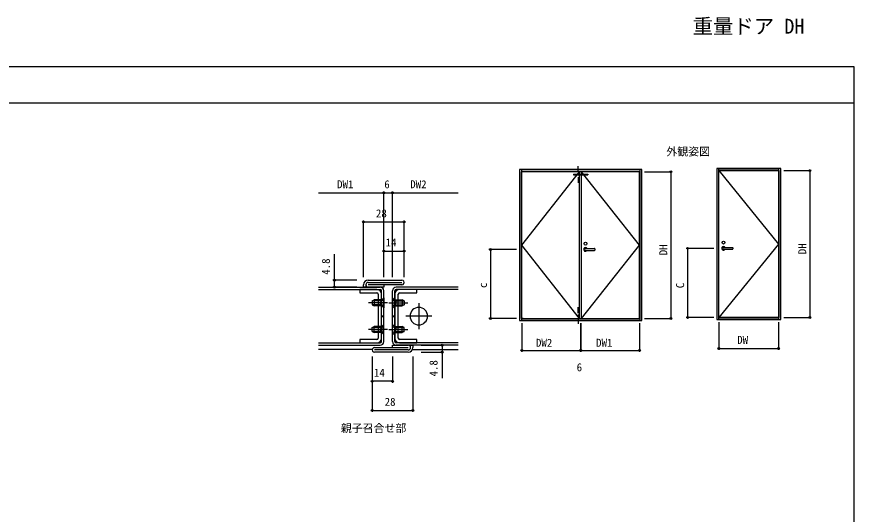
# Model space of a CAD drawing. Units: millimetres, scale not verified. Extents: x -437 to 438, y -344 to 341.
# Drawn here: x -138 to 438, y -1 to 341 of the extents above; entities that cross this region are included whole.
import ezdxf
from ezdxf.enums import TextEntityAlignment as Align

# ---------------------------------------------------------------- set-up
doc = ezdxf.new("R2010")
doc.units = ezdxf.units.MM
doc.header["$LTSCALE"] = 2
for name, color, linetype in [('0-0_0', 7, 'Continuous'), ('0-1_USER1', 3, 'Continuous'), ('0-2_YKK_11', 7, 'Continuous'), ('0-3_YKK_12', 2, 'Continuous'), ('0-4_YKK_13', 4, 'Continuous'), ('0-5_YKK_A1', 4, 'Continuous'), ('0-6_YKK_D', 6, 'Continuous'), ('0-7_YKK_ZWAK', 7, 'Continuous')]:
    doc.layers.add(name, color=color, linetype=linetype)
doc.styles.add('ＭＳ ゴシック', font='')
doc.styles.get('ＭＳ ゴシック').set_extended_font_data('MS Gothic')

msp = doc.modelspace()

# ---------------------------------------------------------------- linework, layer by layer
at = {"layer": '0-0_0'}
msp.add_line((103.602, 159.637), (126.802, 159.637), dxfattribs=at)
at = {"layer": '0-2_YKK_11'}
for p, q in [((103.602, 159.637), (126.802, 159.637)), ((103.602, 158.037), (126.802, 158.037)), ((114.402, 156.437), (103.602, 156.437)), ((126.802, 156.437), (114.402, 156.437)), ((110.502, 150.037), (110.502, 119.637)), ((112.802, 119.637), (112.802, 150.037)), ((122.002, 150.037), (122.002, 119.637)), ((124.302, 119.637), (124.302, 150.037)), ((108.002, 113.237), (120.402, 113.237)), ((131.202, 111.637), (108.002, 111.637)), ((131.202, 110.037), (108.002, 110.037)), ((120.402, 113.237), (131.202, 113.237))]:
    msp.add_line(p, q, dxfattribs=at)
for points in [[(102.002, 156.437), (102.002, 154.837), (100.402, 154.837), (100.402, 156.437)], [(114.402, 156.437), (114.402, 154.837), (103.602, 154.837)], [(109.602, 153.237), (97.802, 153.237), (97.802, 150.937), (109.602, 150.937)], [(125.202, 150.937), (137.002, 150.937), (137.002, 153.237), (125.202, 153.237)], [(109.602, 118.737), (97.802, 118.737), (97.802, 116.437), (109.602, 116.437)], [(125.202, 116.437), (137.002, 116.437), (137.002, 118.737), (125.202, 118.737)], [(120.402, 113.237), (120.402, 114.837), (131.202, 114.837)], [(132.802, 113.237), (132.802, 114.837), (134.402, 114.837), (134.402, 113.237)]]:
    msp.add_lwpolyline(points, dxfattribs=at)
for centre, radius, start, end in [((103.602, 156.437), 3.2, 90.00001, 179.99999), ((103.602, 156.437), 1.6, 89.99998, 180.00002), ((103.602, 156.437), 1.6, 180.00001, 269.99999), ((126.802, 158.037), 1.6, 269.99999, 90.00001), ((109.602, 150.037), 3.2, 0.00001, 89.99999), ((109.602, 150.037), 0.9, 0.00001, 89.99999), ((125.202, 150.037), 3.2, 90.00001, 179.99999), ((125.202, 150.037), 0.9, 90.00001, 179.99999), ((109.602, 119.637), 0.9, 270.00001, 359.99999), ((109.602, 119.637), 3.2, 270.00001, 359.99999), ((125.202, 119.637), 3.2, 180.00001, 269.99999), ((125.202, 119.637), 0.9, 180.00001, 269.99999), ((108.002, 111.637), 1.6, 89.99999, 270.00001), ((131.202, 113.237), 1.6, 0.00001, 89.99999), ((131.202, 113.237), 1.6, 269.99998, 0.00002), ((131.202, 113.237), 3.2, 270.00001, 359.99999)]:
    msp.add_arc(centre, radius, start, end, dxfattribs=at)
at = {"layer": '0-3_YKK_12'}
for p, q in [((106.415, 111.837), (69.402, 111.837)), ((134.08, 111.837), (165.402, 111.837))]:
    msp.add_line(p, q, dxfattribs=at)
at = {"layer": '0-4_YKK_13'}
for p, q in [((69.402, 154.837), (111.902, 154.837)), ((69.402, 153.237), (111.902, 153.237)), ((112.802, 117.337), (112.802, 152.337)), ((114.402, 117.337), (114.402, 152.337)), ((120.402, 117.337), (120.402, 152.337)), ((122.002, 117.337), (122.002, 152.337)), ((165.402, 154.837), (122.902, 154.837)), ((165.402, 153.237), (122.902, 153.237)), ((116.902, 144.037), (103.902, 144.037)), ((106.402, 145.337), (107.802, 146.037)), ((106.402, 145.337), (106.402, 142.737)), ((112.902, 145.383), (106.494, 145.383)), ((114.402, 147.537), (112.902, 146.037)), ((117.902, 144.037), (130.902, 144.037)), ((120.402, 147.537), (121.902, 146.037)), ((121.902, 145.383), (128.311, 145.383)), ((128.402, 145.337), (127.002, 146.037)), ((128.402, 145.337), (128.402, 142.737)), ((106.402, 142.737), (107.802, 142.037)), ((112.902, 142.691), (106.494, 142.691)), ((112.902, 142.037), (107.802, 142.037)), ((121.902, 142.691), (128.311, 142.691)), ((121.902, 142.037), (127.002, 142.037)), ((128.402, 142.737), (127.002, 142.037)), ((138.402, 143.837), (138.402, 125.837)), ((112.802, 135.037), (114.402, 135.037)), ((112.802, 134.637), (114.402, 134.637)), ((120.402, 135.037), (122.002, 135.037)), ((120.402, 134.637), (122.002, 134.637)), ((147.402, 134.837), (129.402, 134.837)), ((106.402, 126.937), (107.802, 127.637)), ((106.402, 124.337), (106.402, 126.937)), ((112.902, 126.983), (106.494, 126.983)), ((112.902, 127.637), (107.802, 127.637)), ((120.402, 122.137), (120.402, 129.137)), ((121.902, 127.637), (127.002, 127.637)), ((121.902, 126.983), (128.311, 126.983)), ((128.402, 126.937), (127.002, 127.637)), ((128.402, 124.337), (128.402, 126.937)), ((116.902, 125.637), (103.902, 125.637)), ((106.402, 124.337), (107.802, 123.637)), ((112.902, 124.291), (106.494, 124.291)), ((114.402, 122.137), (112.902, 123.637)), ((117.902, 125.637), (130.902, 125.637)), ((120.402, 123.587), (122.258, 124.492)), ((120.402, 122.137), (121.902, 123.637)), ((121.902, 124.291), (128.311, 124.291)), ((122.258, 124.492), (122.867, 125.637)), ((128.402, 124.337), (127.002, 123.637)), ((69.402, 116.437), (111.902, 116.437)), ((165.402, 116.437), (122.902, 116.437)), ((69.402, 114.837), (111.902, 114.837)), ((165.402, 114.837), (122.902, 114.837))]:
    msp.add_line(p, q, dxfattribs=at)
for points in [[(112.902, 146.037), (107.802, 146.037), (107.802, 142.037)], [(114.402, 146.087), (112.547, 145.182), (111.938, 144.037)], [(114.402, 141.987), (112.547, 142.892), (111.938, 144.037)], [(114.402, 147.537), (114.402, 140.537), (112.902, 142.037), (112.902, 146.037)], [(120.402, 147.537), (120.402, 140.537), (121.902, 142.037), (121.902, 146.037)], [(120.402, 146.087), (122.258, 145.182), (122.867, 144.037)], [(120.402, 141.987), (122.258, 142.892), (122.867, 144.037)], [(121.902, 146.037), (127.002, 146.037), (127.002, 142.037)], [(112.902, 123.637), (107.802, 123.637), (107.802, 127.637)], [(114.402, 127.687), (112.547, 126.782), (111.938, 125.637)], [(114.402, 122.137), (114.402, 129.137), (112.902, 127.637), (112.902, 123.637)], [(120.402, 129.137), (121.902, 127.637), (121.902, 123.637)], [(120.402, 127.687), (122.258, 126.782), (122.867, 125.637)], [(121.902, 123.637), (127.002, 123.637), (127.002, 127.637)], [(114.402, 123.587), (112.547, 124.492), (111.938, 125.637)]]:
    msp.add_lwpolyline(points, dxfattribs=at)
for centre, radius, start, end in [((111.902, 152.337), 2.5, 0, 90), ((111.902, 152.337), 0.9, 0, 90), ((122.902, 152.337), 2.5, 90, 179.99999), ((122.902, 152.337), 0.9, 90, 179.99999), ((138.402, 134.837), 6, 180, 179.99709), ((111.902, 117.337), 2.5, 270, 0), ((111.902, 117.337), 0.9, 270, 0), ((122.902, 117.337), 2.5, 180, 270), ((122.902, 117.337), 0.9, 180, 270)]:
    msp.add_arc(centre, radius, start, end, dxfattribs=at)
at = {"layer": '0-5_YKK_A1'}
for p, q in [((247.976, 234), (247.976, 238)), ((344.45, 236.4), (344.45, 132.65)), ((385.95, 132.65), (385.95, 236.4)), ((208.876, 235.65), (208.876, 131.9)), ((290.376, 234.4), (208.876, 234.4)), ((290.191, 234.2), (209.061, 234.2)), ((209.061, 133.2), (209.061, 234.2)), ((209.176, 133.2), (209.176, 234.2)), ((209.341, 234.4), (209.341, 234.2)), ((209.941, 234.4), (209.941, 234.2)), ((244.626, 232.6), (254.626, 232.6)), ((244.626, 232.6), (244.626, 232.1)), ((244.626, 232.1), (254.626, 232.1)), ((247.976, 233), (247.976, 231.5)), ((247.976, 230.5), (247.976, 226.5)), ((248.776, 133.2), (248.776, 234.2)), ((250.176, 133.2), (250.176, 234.2)), ((254.626, 232.6), (254.626, 232.1)), ((289.311, 234.4), (289.311, 234.2)), ((289.911, 234.4), (289.911, 234.2)), ((290.076, 133.2), (290.076, 234.2)), ((290.191, 133.2), (290.191, 234.2)), ((290.376, 235.65), (290.376, 131.9)), ((385.95, 235.15), (344.45, 235.15)), ((384.885, 235.15), (384.885, 234.95)), ((385.485, 235.15), (385.485, 234.95)), ((252.976, 181.325), (259.276, 181.325)), ((252.976, 180.075), (259.276, 180.075)), ((259.476, 181.125), (259.476, 180.275)), ((347.85, 182.075), (354.15, 182.075)), ((347.85, 180.825), (354.15, 180.825)), ((354.35, 181.875), (354.35, 181.025)), ((247.976, 136.95), (247.976, 140.95)), ((208.876, 132.9), (290.376, 132.9)), ((209.061, 133.2), (290.191, 133.2)), ((209.141, 133.06), (210.141, 133.06)), ((210.141, 133.04), (209.141, 133.04)), ((247.976, 135.95), (247.976, 134.45)), ((247.976, 133.45), (247.976, 129.45)), ((290.111, 133.06), (289.111, 133.06)), ((289.111, 133.04), (290.111, 133.04)), ((344.45, 133.65), (385.95, 133.65)), ((385.685, 133.81), (384.685, 133.81)), ((384.685, 133.79), (385.685, 133.79))]:
    msp.add_line(p, q, dxfattribs=at)
for points in [[(343.2, 132.65), (387.2, 132.65), (387.2, 236.4), (343.2, 236.4)], [(207.626, 131.9), (291.626, 131.9), (291.626, 235.65), (207.626, 235.65)], [(385.65, 133.95), (344.65, 133.95), (344.65, 234.95), (385.65, 234.95)], [(210.131, 133.2), (209.151, 133.2), (209.141, 133.19), (209.141, 133.06), (209.151, 133.05), (210.131, 133.05), (210.141, 133.06), (210.141, 133.19)], [(210.131, 133.05), (209.151, 133.05), (209.141, 133.04), (209.141, 132.91), (209.151, 132.9), (210.131, 132.9), (210.141, 132.91), (210.141, 133.04)], [(289.121, 133.2), (290.101, 133.2), (290.111, 133.19), (290.111, 133.06), (290.101, 133.05), (289.121, 133.05), (289.111, 133.06), (289.111, 133.19)], [(289.121, 133.05), (290.101, 133.05), (290.111, 133.04), (290.111, 132.91), (290.101, 132.9), (289.121, 132.9), (289.111, 132.91), (289.111, 133.04)], [(384.695, 133.95), (385.675, 133.95), (385.685, 133.94), (385.685, 133.81), (385.675, 133.8), (384.695, 133.8), (384.685, 133.81), (384.685, 133.94)], [(384.695, 133.8), (385.675, 133.8), (385.685, 133.79), (385.685, 133.66), (385.675, 133.65), (384.695, 133.65), (384.685, 133.66), (384.685, 133.79)]]:
    msp.add_lwpolyline(points, close=True, dxfattribs=at)
for points in [[(248.776, 133.2), (209.176, 183.7), (248.776, 234.2)], [(250.176, 133.2), (290.076, 183.7), (250.176, 234.2)], [(344.65, 234.95), (385.65, 184.45), (344.65, 133.95)], [(385.65, 234.95), (385.765, 234.95), (385.765, 133.95), (385.65, 133.95)]]:
    msp.add_lwpolyline(points, dxfattribs=at)
for centre in [(252.976, 184.7), (347.85, 185.45)]:
    msp.add_circle(centre, 1, dxfattribs=at)
for centre, radius, start, end in [((252.976, 180.7), 1.25, 150, 330), ((252.976, 180.7), 1.25, 30, 150), ((252.976, 180.7), 0.625, 90, 270), ((259.276, 181.125), 0.2, 0, 90), ((259.276, 180.275), 0.2, 270, 0), ((347.85, 181.45), 1.25, 150, 330), ((347.85, 181.45), 1.25, 30, 150), ((347.85, 181.45), 0.625, 90, 270), ((354.15, 181.875), 0.2, 0, 90), ((354.15, 181.025), 0.2, 270, 0)]:
    msp.add_arc(centre, radius, start, end, dxfattribs=at)
at = {"layer": '0-6_YKK_D'}
for p, q in [((293.626, 234.2), (312.626, 234.2)), ((311.626, 234.2), (311.626, 133.2)), ((389.2, 234.95), (408.2, 234.95)), ((407.2, 234.95), (407.2, 133.95)), ((69.402, 219.637), (114.402, 219.637)), ((114.402, 161.637), (114.402, 220.637)), ((114.402, 161.637), (114.402, 220.637)), ((114.402, 219.637), (120.402, 219.637)), ((120.402, 161.637), (120.402, 220.637)), ((120.402, 161.637), (120.402, 220.637)), ((120.402, 219.637), (165.402, 219.637)), ((100.402, 161.637), (100.402, 200.637)), ((100.402, 199.637), (128.402, 199.637)), ((128.402, 161.637), (128.402, 200.637)), ((114.402, 161.637), (114.402, 180.637)), ((114.402, 179.637), (128.402, 179.637)), ((128.402, 161.637), (128.402, 180.637)), ((205.626, 180.7), (186.626, 180.7)), ((187.626, 180.7), (187.626, 133.2)), ((341.2, 181.45), (322.2, 181.45)), ((323.2, 181.45), (323.2, 133.95)), ((95.802, 159.637), (79.402, 159.637)), ((95.802, 154.837), (79.402, 154.837)), ((205.626, 133.2), (186.626, 133.2)), ((293.626, 133.2), (312.626, 133.2)), ((341.2, 133.95), (322.2, 133.95)), ((389.2, 133.95), (408.2, 133.95)), ((209.176, 129.9), (209.176, 110.306)), ((249.476, 129.9), (249.476, 110.306)), ((249.476, 129.9), (249.476, 110.306)), ((249.776, 129.9), (249.776, 110.306)), ((249.776, 129.9), (249.776, 110.306)), ((290.076, 129.9), (290.076, 110.306)), ((344.65, 130.65), (344.65, 111.65)), ((385.65, 130.65), (385.65, 111.65)), ((140.002, 114.837), (155.402, 114.837)), ((140.002, 110.037), (155.402, 110.037)), ((209.176, 111.306), (249.476, 111.306)), ((249.476, 111.306), (249.776, 111.306)), ((249.776, 111.306), (290.076, 111.306)), ((344.65, 112.65), (385.65, 112.65)), ((106.402, 107.037), (106.402, 69.037)), ((106.402, 107.037), (106.402, 89.037)), ((120.402, 107.037), (120.402, 89.037)), ((134.402, 107.037), (134.402, 69.037)), ((120.402, 90.037), (106.402, 90.037)), ((106.402, 70.037), (134.402, 70.037))]:
    msp.add_line(p, q, dxfattribs=at)
for points in [[(80.402, 154.837), (80.402, 159.637), (80.402, 177.417)], [(154.402, 114.837), (154.402, 110.037), (154.402, 92.257)]]:
    msp.add_lwpolyline(points, dxfattribs=at)
for centre in [(311.626, 234.2), (407.2, 234.95), (114.402, 219.637), (114.402, 219.637), (120.402, 219.637), (120.402, 219.637), (100.402, 199.637), (128.402, 199.637), (114.402, 179.637), (128.402, 179.637), (187.626, 180.7), (323.2, 181.45), (80.402, 159.637), (80.402, 154.837), (187.626, 133.2), (311.626, 133.2), (323.2, 133.95), (407.2, 133.95), (154.402, 114.837), (154.402, 110.037), (209.176, 111.306), (249.476, 111.306), (249.476, 111.306), (249.776, 111.306), (249.776, 111.306), (290.076, 111.306), (344.65, 112.65), (385.65, 112.65), (106.402, 90.037), (120.402, 90.037), (106.402, 70.037), (134.402, 70.037)]:
    msp.add_circle(centre, 0.637, dxfattribs=at)
at = {"layer": '0-7_YKK_ZWAK'}
for p, q in [((437.7, 306.4), (-437.3, 306.4)), ((437.7, 281.4), (-437.3, 281.4))]:
    msp.add_line(p, q, dxfattribs=at)
msp.add_lwpolyline([(-437.3, -343.6), (437.7, -343.6), (437.7, 306.4)], dxfattribs=at)

# ---------------------------------------------------------------- texts
at = {"layer": '0-1_USER1', "style": 'ＭＳ ゴシック'}
for s, height, p in [('重量ドア DH', 10.26, (326.625, 326.019)), ('外観姿図', 5.499, (308.556, 243.611)), ('親子召合せ部', 5.499, (84.824, 53.354))]:
    msp.add_text(s, height=height, dxfattribs=at).set_placement(p, align=Align.BOTTOM_LEFT)
at = {"layer": '0-6_YKK_D', "style": 'ＭＳ ゴシック'}
for s, p in [('DW1', (82.25, 221.137)), ('6', (114.675, 221.137)), ('DW2', (132.505, 221.137)), ('28', (108.927, 201.137)), ('14', (115.543, 181.137)), ('DW', (357.245, 114.15)), ('DW2', (218.928, 112.106)), ('DW1', (260.274, 112.106)), ('14', (107.543, 91.537)), ('6', (246.899, 95.306)), ('28', (114.927, 71.537))]:
    msp.add_text(s, height=5.499, dxfattribs=at).set_placement(p, align=Align.BOTTOM_LEFT)
for s, p in [('DH', (406.4, 177.44)), ('DH', (310.826, 176.69)), ('4.8', (78.902, 163.304)), ('c', (186.826, 154.201)), ('C', (322.4, 154.057)), ('4.8', (152.902, 93.374))]:
    msp.add_text(s, height=5.499, rotation=90, dxfattribs=at).set_placement(p, align=Align.BOTTOM_LEFT)

doc.saveas('drawing.dxf')
